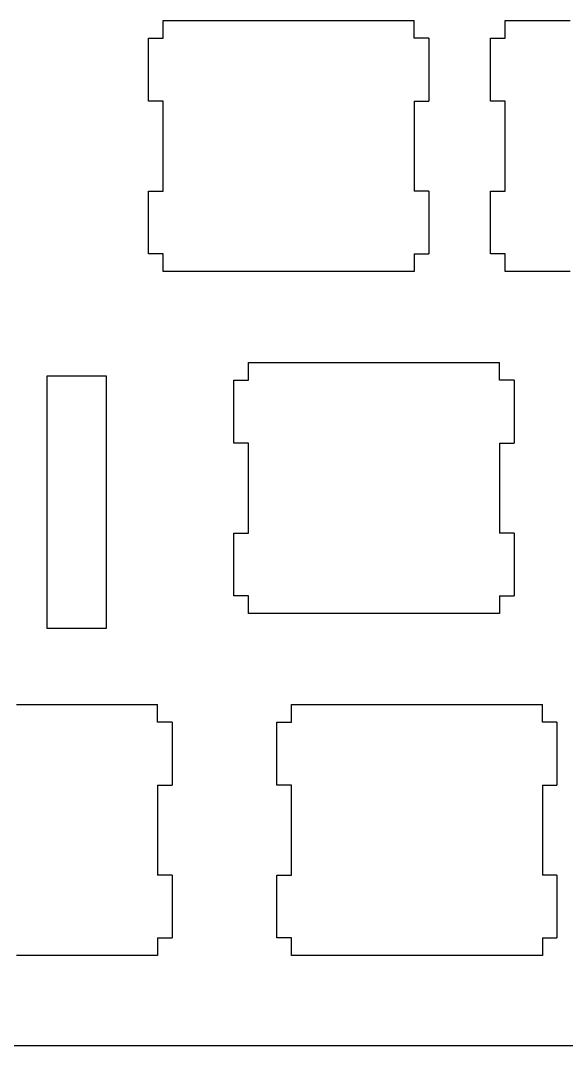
# Model space of a CAD drawing. Extents: x 16 to 306, y 20 to 120.
# Drawn here: x 46.4 to 76.7, y 19.8 to 76.7 of the extents above; entities that cross this region are included whole.
import ezdxf

# ---------------------------------------------------------------- set-up
doc = ezdxf.new("R2010")
doc.units = 0
doc.layers.add('LAYER_1', color=7, linetype='CONTINUOUS')

msp = doc.modelspace()

# ---------------------------------------------------------------- linework, layer by layer
at = {"layer": 'LAYER_1', "linetype": 'BYBLOCK'}
msp.add_line((20.023, 19.775), (280.468, 19.775), dxfattribs=at)
msp.add_lwpolyline([(47.823, 56.968), (47.823, 42.968), (51.123, 42.968), (51.123, 56.968)], close=True, dxfattribs=at)
for points in [[(54.273, 76.718, 0), (54.344, 76.718, 0), (54.547, 76.718, 0), (54.872, 76.718, 0), (55.306, 76.718, 0), (55.837, 76.718, 0), (56.452, 76.718, 0), (57.14, 76.718, 0), (57.888, 76.718, 0), (58.685, 76.718, 0), (59.519, 76.718, 0), (60.376, 76.718, 0), (61.246, 76.718, 0), (62.115, 76.718, 0), (62.973, 76.718, 0), (63.806, 76.718, 0), (64.603, 76.718, 0), (65.351, 76.718, 0), (66.039, 76.718, 0), (66.655, 76.718, 0), (67.185, 76.718, 0), (67.619, 76.718, 0), (67.944, 76.718, 0), (68.148, 76.718, 0), (68.218, 76.718, 0)], [(54.273, 75.739, 0), (54.273, 75.744, 0), (54.273, 75.759, 0), (54.273, 75.781, 0), (54.273, 75.812, 0), (54.273, 75.849, 0), (54.273, 75.892, 0), (54.273, 75.94, 0), (54.273, 75.993, 0), (54.273, 76.049, 0), (54.273, 76.107, 0), (54.273, 76.168, 0), (54.273, 76.229, 0), (54.273, 76.29, 0), (54.273, 76.35, 0), (54.273, 76.408, 0), (54.273, 76.464, 0), (54.273, 76.517, 0), (54.273, 76.565, 0), (54.273, 76.608, 0), (54.273, 76.645, 0), (54.273, 76.676, 0), (54.273, 76.699, 0), (54.273, 76.713, 0), (54.273, 76.718, 0)], [(68.218, 75.739, 0), (68.218, 75.744, 0), (68.218, 75.759, 0), (68.218, 75.781, 0), (68.218, 75.812, 0), (68.218, 75.849, 0), (68.218, 75.892, 0), (68.218, 75.94, 0), (68.218, 75.993, 0), (68.218, 76.049, 0), (68.218, 76.107, 0), (68.218, 76.168, 0), (68.218, 76.229, 0), (68.218, 76.29, 0), (68.218, 76.35, 0), (68.218, 76.408, 0), (68.218, 76.464, 0), (68.218, 76.517, 0), (68.218, 76.565, 0), (68.218, 76.608, 0), (68.218, 76.645, 0), (68.218, 76.676, 0), (68.218, 76.699, 0), (68.218, 76.713, 0), (68.218, 76.718, 0)], [(73.273, 76.718, 0), (73.344, 76.718, 0), (73.547, 76.718, 0), (73.872, 76.718, 0), (74.306, 76.718, 0), (74.837, 76.718, 0), (75.452, 76.718, 0), (76.14, 76.718, 0), (76.888, 76.718, 0)], [(73.273, 75.739, 0), (73.273, 75.744, 0), (73.273, 75.759, 0), (73.273, 75.781, 0), (73.273, 75.812, 0), (73.273, 75.849, 0), (73.273, 75.892, 0), (73.273, 75.94, 0), (73.273, 75.993, 0), (73.273, 76.049, 0), (73.273, 76.107, 0), (73.273, 76.168, 0), (73.273, 76.229, 0), (73.273, 76.29, 0), (73.273, 76.35, 0), (73.273, 76.408, 0), (73.273, 76.464, 0), (73.273, 76.517, 0), (73.273, 76.565, 0), (73.273, 76.608, 0), (73.273, 76.645, 0), (73.273, 76.676, 0), (73.273, 76.699, 0), (73.273, 76.713, 0), (73.273, 76.718, 0)], [(53.462, 72.245, 0), (53.462, 72.263, 0), (53.462, 72.314, 0), (53.462, 72.396, 0), (53.462, 72.504, 0), (53.462, 72.637, 0), (53.462, 72.791, 0), (53.462, 72.964, 0), (53.462, 73.151, 0), (53.462, 73.351, 0), (53.462, 73.56, 0), (53.462, 73.774, 0), (53.462, 73.992, 0), (53.462, 74.21, 0), (53.462, 74.425, 0), (53.462, 74.634, 0), (53.462, 74.833, 0), (53.462, 75.021, 0), (53.462, 75.193, 0), (53.462, 75.348, 0), (53.462, 75.48, 0), (53.462, 75.589, 0), (53.462, 75.671, 0), (53.462, 75.722, 0), (53.462, 75.739, 0)], [(53.462, 75.739, 0), (53.466, 75.739, 0), (53.478, 75.739, 0), (53.497, 75.739, 0), (53.522, 75.739, 0), (53.553, 75.739, 0), (53.588, 75.739, 0), (53.628, 75.739, 0), (53.672, 75.739, 0), (53.718, 75.739, 0), (53.767, 75.739, 0), (53.817, 75.739, 0), (53.867, 75.739, 0), (53.918, 75.739, 0), (53.968, 75.739, 0), (54.016, 75.739, 0), (54.063, 75.739, 0), (54.106, 75.739, 0), (54.146, 75.739, 0), (54.182, 75.739, 0), (54.213, 75.739, 0), (54.238, 75.739, 0), (54.257, 75.739, 0), (54.269, 75.739, 0), (54.273, 75.739, 0)], [(69.03, 75.739, 0), (69.025, 75.739, 0), (69.014, 75.739, 0), (68.995, 75.739, 0), (68.969, 75.739, 0), (68.939, 75.739, 0), (68.903, 75.739, 0), (68.863, 75.739, 0), (68.819, 75.739, 0), (68.773, 75.739, 0), (68.724, 75.739, 0), (68.674, 75.739, 0), (68.624, 75.739, 0), (68.573, 75.739, 0), (68.523, 75.739, 0), (68.475, 75.739, 0), (68.429, 75.739, 0), (68.385, 75.739, 0), (68.345, 75.739, 0), (68.309, 75.739, 0), (68.278, 75.739, 0), (68.253, 75.739, 0), (68.234, 75.739, 0), (68.222, 75.739, 0), (68.218, 75.739, 0)], [(69.03, 75.739, 0), (69.03, 75.722, 0), (69.03, 75.671, 0), (69.03, 75.589, 0), (69.03, 75.48, 0), (69.03, 75.348, 0), (69.03, 75.193, 0), (69.03, 75.021, 0), (69.03, 74.833, 0), (69.03, 74.634, 0), (69.03, 74.425, 0), (69.03, 74.21, 0), (69.03, 73.992, 0), (69.03, 73.774, 0), (69.03, 73.56, 0), (69.03, 73.351, 0), (69.03, 73.151, 0), (69.03, 72.964, 0), (69.03, 72.791, 0), (69.03, 72.637, 0), (69.03, 72.504, 0), (69.03, 72.396, 0), (69.03, 72.314, 0), (69.03, 72.263, 0), (69.03, 72.245, 0)], [(72.462, 72.245, 0), (72.462, 72.263, 0), (72.462, 72.314, 0), (72.462, 72.396, 0), (72.462, 72.504, 0), (72.462, 72.637, 0), (72.462, 72.791, 0), (72.462, 72.964, 0), (72.462, 73.151, 0), (72.462, 73.351, 0), (72.462, 73.56, 0), (72.462, 73.774, 0), (72.462, 73.992, 0), (72.462, 74.21, 0), (72.462, 74.425, 0), (72.462, 74.634, 0), (72.462, 74.833, 0), (72.462, 75.021, 0), (72.462, 75.193, 0), (72.462, 75.348, 0), (72.462, 75.48, 0), (72.462, 75.589, 0), (72.462, 75.671, 0), (72.462, 75.722, 0), (72.462, 75.739, 0)], [(72.462, 75.739, 0), (72.466, 75.739, 0), (72.478, 75.739, 0), (72.497, 75.739, 0), (72.522, 75.739, 0), (72.553, 75.739, 0), (72.588, 75.739, 0), (72.628, 75.739, 0), (72.672, 75.739, 0), (72.718, 75.739, 0), (72.767, 75.739, 0), (72.817, 75.739, 0), (72.867, 75.739, 0), (72.918, 75.739, 0), (72.968, 75.739, 0), (73.016, 75.739, 0), (73.063, 75.739, 0), (73.106, 75.739, 0), (73.146, 75.739, 0), (73.182, 75.739, 0), (73.213, 75.739, 0), (73.238, 75.739, 0), (73.257, 75.739, 0), (73.269, 75.739, 0), (73.273, 75.739, 0)], [(54.273, 72.245, 0), (54.269, 72.245, 0), (54.257, 72.245, 0), (54.238, 72.245, 0), (54.213, 72.245, 0), (54.182, 72.245, 0), (54.146, 72.245, 0), (54.106, 72.245, 0), (54.063, 72.245, 0), (54.016, 72.245, 0), (53.968, 72.245, 0), (53.918, 72.245, 0), (53.867, 72.245, 0), (53.817, 72.245, 0), (53.767, 72.245, 0), (53.718, 72.245, 0), (53.672, 72.245, 0), (53.628, 72.245, 0), (53.588, 72.245, 0), (53.553, 72.245, 0), (53.522, 72.245, 0), (53.497, 72.245, 0), (53.478, 72.245, 0), (53.466, 72.245, 0), (53.462, 72.245, 0)], [(54.273, 67.245, 0), (54.273, 67.271, 0), (54.273, 67.344, 0), (54.273, 67.46, 0), (54.273, 67.616, 0), (54.273, 67.806, 0), (54.273, 68.027, 0), (54.273, 68.273, 0), (54.273, 68.542, 0), (54.273, 68.827, 0), (54.273, 69.126, 0), (54.273, 69.434, 0), (54.273, 69.745, 0), (54.273, 70.057, 0), (54.273, 70.365, 0), (54.273, 70.663, 0), (54.273, 70.949, 0), (54.273, 71.217, 0), (54.273, 71.464, 0), (54.273, 71.685, 0), (54.273, 71.875, 0), (54.273, 72.031, 0), (54.273, 72.147, 0), (54.273, 72.22, 0), (54.273, 72.245, 0)], [(68.218, 72.245, 0), (68.218, 72.22, 0), (68.218, 72.147, 0), (68.218, 72.031, 0), (68.218, 71.875, 0), (68.218, 71.685, 0), (68.218, 71.464, 0), (68.218, 71.217, 0), (68.218, 70.949, 0), (68.218, 70.663, 0), (68.218, 70.365, 0), (68.218, 70.057, 0), (68.218, 69.745, 0), (68.218, 69.434, 0), (68.218, 69.126, 0), (68.218, 68.827, 0), (68.218, 68.542, 0), (68.218, 68.273, 0), (68.218, 68.027, 0), (68.218, 67.806, 0), (68.218, 67.616, 0), (68.218, 67.46, 0), (68.218, 67.344, 0), (68.218, 67.271, 0), (68.218, 67.245, 0)], [(68.218, 72.245, 0), (68.222, 72.245, 0), (68.234, 72.245, 0), (68.253, 72.245, 0), (68.278, 72.245, 0), (68.309, 72.245, 0), (68.345, 72.245, 0), (68.385, 72.245, 0), (68.429, 72.245, 0), (68.475, 72.245, 0), (68.523, 72.245, 0), (68.573, 72.245, 0), (68.624, 72.245, 0), (68.674, 72.245, 0), (68.724, 72.245, 0), (68.773, 72.245, 0), (68.819, 72.245, 0), (68.863, 72.245, 0), (68.903, 72.245, 0), (68.939, 72.245, 0), (68.969, 72.245, 0), (68.995, 72.245, 0), (69.014, 72.245, 0), (69.025, 72.245, 0), (69.03, 72.245, 0)], [(73.273, 72.245, 0), (73.269, 72.245, 0), (73.257, 72.245, 0), (73.238, 72.245, 0), (73.213, 72.245, 0), (73.182, 72.245, 0), (73.146, 72.245, 0), (73.106, 72.245, 0), (73.063, 72.245, 0), (73.016, 72.245, 0), (72.968, 72.245, 0), (72.918, 72.245, 0), (72.867, 72.245, 0), (72.817, 72.245, 0), (72.767, 72.245, 0), (72.718, 72.245, 0), (72.672, 72.245, 0), (72.628, 72.245, 0), (72.588, 72.245, 0), (72.553, 72.245, 0), (72.522, 72.245, 0), (72.497, 72.245, 0), (72.478, 72.245, 0), (72.466, 72.245, 0), (72.462, 72.245, 0)], [(73.273, 67.245, 0), (73.273, 67.271, 0), (73.273, 67.344, 0), (73.273, 67.46, 0), (73.273, 67.616, 0), (73.273, 67.806, 0), (73.273, 68.027, 0), (73.273, 68.273, 0), (73.273, 68.542, 0), (73.273, 68.827, 0), (73.273, 69.126, 0), (73.273, 69.434, 0), (73.273, 69.745, 0), (73.273, 70.057, 0), (73.273, 70.365, 0), (73.273, 70.663, 0), (73.273, 70.949, 0), (73.273, 71.217, 0), (73.273, 71.464, 0), (73.273, 71.685, 0), (73.273, 71.875, 0), (73.273, 72.031, 0), (73.273, 72.147, 0), (73.273, 72.22, 0), (73.273, 72.245, 0)], [(53.462, 63.751, 0), (53.462, 63.769, 0), (53.462, 63.82, 0), (53.462, 63.902, 0), (53.462, 64.01, 0), (53.462, 64.143, 0), (53.462, 64.297, 0), (53.462, 64.47, 0), (53.462, 64.657, 0), (53.462, 64.857, 0), (53.462, 65.066, 0), (53.462, 65.281, 0), (53.462, 65.498, 0), (53.462, 65.716, 0), (53.462, 65.931, 0), (53.462, 66.14, 0), (53.462, 66.34, 0), (53.462, 66.527, 0), (53.462, 66.699, 0), (53.462, 66.854, 0), (53.462, 66.987, 0), (53.462, 67.095, 0), (53.462, 67.177, 0), (53.462, 67.228, 0), (53.462, 67.245, 0)], [(53.462, 67.245, 0), (53.466, 67.245, 0), (53.478, 67.245, 0), (53.497, 67.245, 0), (53.522, 67.245, 0), (53.553, 67.245, 0), (53.588, 67.245, 0), (53.628, 67.245, 0), (53.672, 67.245, 0), (53.718, 67.245, 0), (53.767, 67.245, 0), (53.817, 67.245, 0), (53.867, 67.245, 0), (53.918, 67.245, 0), (53.968, 67.245, 0), (54.016, 67.245, 0), (54.063, 67.245, 0), (54.106, 67.245, 0), (54.146, 67.245, 0), (54.182, 67.245, 0), (54.213, 67.245, 0), (54.238, 67.245, 0), (54.257, 67.245, 0), (54.269, 67.245, 0), (54.273, 67.245, 0)], [(69.03, 67.245, 0), (69.025, 67.245, 0), (69.014, 67.245, 0), (68.995, 67.245, 0), (68.969, 67.245, 0), (68.939, 67.245, 0), (68.903, 67.245, 0), (68.863, 67.245, 0), (68.819, 67.245, 0), (68.773, 67.245, 0), (68.724, 67.245, 0), (68.674, 67.245, 0), (68.624, 67.245, 0), (68.573, 67.245, 0), (68.523, 67.245, 0), (68.475, 67.245, 0), (68.429, 67.245, 0), (68.385, 67.245, 0), (68.345, 67.245, 0), (68.309, 67.245, 0), (68.278, 67.245, 0), (68.253, 67.245, 0), (68.234, 67.245, 0), (68.222, 67.245, 0), (68.218, 67.245, 0)], [(69.03, 67.245, 0), (69.03, 67.228, 0), (69.03, 67.177, 0), (69.03, 67.095, 0), (69.03, 66.987, 0), (69.03, 66.854, 0), (69.03, 66.699, 0), (69.03, 66.527, 0), (69.03, 66.34, 0), (69.03, 66.14, 0), (69.03, 65.931, 0), (69.03, 65.716, 0), (69.03, 65.498, 0), (69.03, 65.281, 0), (69.03, 65.066, 0), (69.03, 64.857, 0), (69.03, 64.657, 0), (69.03, 64.47, 0), (69.03, 64.297, 0), (69.03, 64.143, 0), (69.03, 64.01, 0), (69.03, 63.902, 0), (69.03, 63.82, 0), (69.03, 63.769, 0), (69.03, 63.751, 0)], [(72.462, 63.751, 0), (72.462, 63.769, 0), (72.462, 63.82, 0), (72.462, 63.902, 0), (72.462, 64.01, 0), (72.462, 64.143, 0), (72.462, 64.297, 0), (72.462, 64.47, 0), (72.462, 64.657, 0), (72.462, 64.857, 0), (72.462, 65.066, 0), (72.462, 65.281, 0), (72.462, 65.498, 0), (72.462, 65.716, 0), (72.462, 65.931, 0), (72.462, 66.14, 0), (72.462, 66.34, 0), (72.462, 66.527, 0), (72.462, 66.699, 0), (72.462, 66.854, 0), (72.462, 66.987, 0), (72.462, 67.095, 0), (72.462, 67.177, 0), (72.462, 67.228, 0), (72.462, 67.245, 0)], [(72.462, 67.245, 0), (72.466, 67.245, 0), (72.478, 67.245, 0), (72.497, 67.245, 0), (72.522, 67.245, 0), (72.553, 67.245, 0), (72.588, 67.245, 0), (72.628, 67.245, 0), (72.672, 67.245, 0), (72.718, 67.245, 0), (72.767, 67.245, 0), (72.817, 67.245, 0), (72.867, 67.245, 0), (72.918, 67.245, 0), (72.968, 67.245, 0), (73.016, 67.245, 0), (73.063, 67.245, 0), (73.106, 67.245, 0), (73.146, 67.245, 0), (73.182, 67.245, 0), (73.213, 67.245, 0), (73.238, 67.245, 0), (73.257, 67.245, 0), (73.269, 67.245, 0), (73.273, 67.245, 0)], [(54.273, 63.751, 0), (54.269, 63.751, 0), (54.257, 63.751, 0), (54.238, 63.751, 0), (54.213, 63.751, 0), (54.182, 63.751, 0), (54.146, 63.751, 0), (54.106, 63.751, 0), (54.063, 63.751, 0), (54.016, 63.751, 0), (53.968, 63.751, 0), (53.918, 63.751, 0), (53.867, 63.751, 0), (53.817, 63.751, 0), (53.767, 63.751, 0), (53.718, 63.751, 0), (53.672, 63.751, 0), (53.628, 63.751, 0), (53.588, 63.751, 0), (53.553, 63.751, 0), (53.522, 63.751, 0), (53.497, 63.751, 0), (53.478, 63.751, 0), (53.466, 63.751, 0), (53.462, 63.751, 0)], [(54.273, 62.773, 0), (54.273, 62.778, 0), (54.273, 62.792, 0), (54.273, 62.815, 0), (54.273, 62.845, 0), (54.273, 62.883, 0), (54.273, 62.926, 0), (54.273, 62.974, 0), (54.273, 63.027, 0), (54.273, 63.082, 0), (54.273, 63.141, 0), (54.273, 63.201, 0), (54.273, 63.262, 0), (54.273, 63.323, 0), (54.273, 63.383, 0), (54.273, 63.442, 0), (54.273, 63.498, 0), (54.273, 63.55, 0), (54.273, 63.599, 0), (54.273, 63.642, 0), (54.273, 63.679, 0), (54.273, 63.709, 0), (54.273, 63.732, 0), (54.273, 63.747, 0), (54.273, 63.751, 0)], [(68.218, 63.751, 0), (68.222, 63.751, 0), (68.234, 63.751, 0), (68.253, 63.751, 0), (68.278, 63.751, 0), (68.309, 63.751, 0), (68.345, 63.751, 0), (68.385, 63.751, 0), (68.429, 63.751, 0), (68.475, 63.751, 0), (68.523, 63.751, 0), (68.573, 63.751, 0), (68.624, 63.751, 0), (68.674, 63.751, 0), (68.724, 63.751, 0), (68.773, 63.751, 0), (68.819, 63.751, 0), (68.863, 63.751, 0), (68.903, 63.751, 0), (68.939, 63.751, 0), (68.969, 63.751, 0), (68.995, 63.751, 0), (69.014, 63.751, 0), (69.025, 63.751, 0), (69.03, 63.751, 0)], [(68.218, 63.751, 0), (68.218, 63.747, 0), (68.218, 63.732, 0), (68.218, 63.709, 0), (68.218, 63.679, 0), (68.218, 63.642, 0), (68.218, 63.599, 0), (68.218, 63.55, 0), (68.218, 63.498, 0), (68.218, 63.442, 0), (68.218, 63.383, 0), (68.218, 63.323, 0), (68.218, 63.262, 0), (68.218, 63.201, 0), (68.218, 63.141, 0), (68.218, 63.082, 0), (68.218, 63.027, 0), (68.218, 62.974, 0), (68.218, 62.926, 0), (68.218, 62.883, 0), (68.218, 62.845, 0), (68.218, 62.815, 0), (68.218, 62.792, 0), (68.218, 62.778, 0), (68.218, 62.773, 0)], [(73.273, 63.751, 0), (73.269, 63.751, 0), (73.257, 63.751, 0), (73.238, 63.751, 0), (73.213, 63.751, 0), (73.182, 63.751, 0), (73.146, 63.751, 0), (73.106, 63.751, 0), (73.063, 63.751, 0), (73.016, 63.751, 0), (72.968, 63.751, 0), (72.918, 63.751, 0), (72.867, 63.751, 0), (72.817, 63.751, 0), (72.767, 63.751, 0), (72.718, 63.751, 0), (72.672, 63.751, 0), (72.628, 63.751, 0), (72.588, 63.751, 0), (72.553, 63.751, 0), (72.522, 63.751, 0), (72.497, 63.751, 0), (72.478, 63.751, 0), (72.466, 63.751, 0), (72.462, 63.751, 0)], [(73.273, 62.773, 0), (73.273, 62.778, 0), (73.273, 62.792, 0), (73.273, 62.815, 0), (73.273, 62.845, 0), (73.273, 62.883, 0), (73.273, 62.926, 0), (73.273, 62.974, 0), (73.273, 63.027, 0), (73.273, 63.082, 0), (73.273, 63.141, 0), (73.273, 63.201, 0), (73.273, 63.262, 0), (73.273, 63.323, 0), (73.273, 63.383, 0), (73.273, 63.442, 0), (73.273, 63.498, 0), (73.273, 63.55, 0), (73.273, 63.599, 0), (73.273, 63.642, 0), (73.273, 63.679, 0), (73.273, 63.709, 0), (73.273, 63.732, 0), (73.273, 63.747, 0), (73.273, 63.751, 0)], [(68.218, 62.773, 0), (68.148, 62.773, 0), (67.944, 62.773, 0), (67.619, 62.773, 0), (67.185, 62.773, 0), (66.655, 62.773, 0), (66.039, 62.773, 0), (65.351, 62.773, 0), (64.603, 62.773, 0), (63.806, 62.773, 0), (62.973, 62.773, 0), (62.115, 62.773, 0), (61.246, 62.773, 0), (60.376, 62.773, 0), (59.519, 62.773, 0), (58.685, 62.773, 0), (57.888, 62.773, 0), (57.14, 62.773, 0), (56.452, 62.773, 0), (55.837, 62.773, 0), (55.306, 62.773, 0), (54.872, 62.773, 0), (54.547, 62.773, 0), (54.344, 62.773, 0), (54.273, 62.773, 0)], [(76.888, 62.773, 0), (76.14, 62.773, 0), (75.452, 62.773, 0), (74.837, 62.773, 0), (74.306, 62.773, 0), (73.872, 62.773, 0), (73.547, 62.773, 0), (73.344, 62.773, 0), (73.273, 62.773, 0)], [(59.023, 57.718, 0), (59.094, 57.718, 0), (59.297, 57.718, 0), (59.622, 57.718, 0), (60.056, 57.718, 0), (60.587, 57.718, 0), (61.202, 57.718, 0), (61.89, 57.718, 0), (62.638, 57.718, 0), (63.435, 57.718, 0), (64.269, 57.718, 0), (65.126, 57.718, 0), (65.996, 57.718, 0), (66.865, 57.718, 0), (67.723, 57.718, 0), (68.556, 57.718, 0), (69.353, 57.718, 0), (70.101, 57.718, 0), (70.789, 57.718, 0), (71.405, 57.718, 0), (71.935, 57.718, 0), (72.369, 57.718, 0), (72.694, 57.718, 0), (72.898, 57.718, 0), (72.968, 57.718, 0)], [(59.023, 56.739, 0), (59.023, 56.744, 0), (59.023, 56.759, 0), (59.023, 56.781, 0), (59.023, 56.812, 0), (59.023, 56.849, 0), (59.023, 56.892, 0), (59.023, 56.94, 0), (59.023, 56.993, 0), (59.023, 57.049, 0), (59.023, 57.107, 0), (59.023, 57.168, 0), (59.023, 57.229, 0), (59.023, 57.29, 0), (59.023, 57.35, 0), (59.023, 57.408, 0), (59.023, 57.464, 0), (59.023, 57.517, 0), (59.023, 57.565, 0), (59.023, 57.608, 0), (59.023, 57.645, 0), (59.023, 57.676, 0), (59.023, 57.699, 0), (59.023, 57.713, 0), (59.023, 57.718, 0)], [(72.968, 56.739, 0), (72.968, 56.744, 0), (72.968, 56.759, 0), (72.968, 56.781, 0), (72.968, 56.812, 0), (72.968, 56.849, 0), (72.968, 56.892, 0), (72.968, 56.94, 0), (72.968, 56.993, 0), (72.968, 57.049, 0), (72.968, 57.107, 0), (72.968, 57.168, 0), (72.968, 57.229, 0), (72.968, 57.29, 0), (72.968, 57.35, 0), (72.968, 57.408, 0), (72.968, 57.464, 0), (72.968, 57.517, 0), (72.968, 57.565, 0), (72.968, 57.608, 0), (72.968, 57.645, 0), (72.968, 57.676, 0), (72.968, 57.699, 0), (72.968, 57.713, 0), (72.968, 57.718, 0)], [(58.212, 53.245, 0), (58.212, 53.263, 0), (58.212, 53.314, 0), (58.212, 53.396, 0), (58.212, 53.504, 0), (58.212, 53.637, 0), (58.212, 53.791, 0), (58.212, 53.964, 0), (58.212, 54.151, 0), (58.212, 54.351, 0), (58.212, 54.56, 0), (58.212, 54.774, 0), (58.212, 54.992, 0), (58.212, 55.21, 0), (58.212, 55.425, 0), (58.212, 55.634, 0), (58.212, 55.833, 0), (58.212, 56.021, 0), (58.212, 56.193, 0), (58.212, 56.348, 0), (58.212, 56.48, 0), (58.212, 56.589, 0), (58.212, 56.671, 0), (58.212, 56.722, 0), (58.212, 56.739, 0)], [(58.212, 56.739, 0), (58.216, 56.739, 0), (58.228, 56.739, 0), (58.247, 56.739, 0), (58.272, 56.739, 0), (58.303, 56.739, 0), (58.338, 56.739, 0), (58.378, 56.739, 0), (58.422, 56.739, 0), (58.468, 56.739, 0), (58.517, 56.739, 0), (58.567, 56.739, 0), (58.617, 56.739, 0), (58.668, 56.739, 0), (58.718, 56.739, 0), (58.766, 56.739, 0), (58.813, 56.739, 0), (58.856, 56.739, 0), (58.896, 56.739, 0), (58.932, 56.739, 0), (58.963, 56.739, 0), (58.988, 56.739, 0), (59.007, 56.739, 0), (59.019, 56.739, 0), (59.023, 56.739, 0)], [(73.78, 56.739, 0), (73.775, 56.739, 0), (73.764, 56.739, 0), (73.745, 56.739, 0), (73.719, 56.739, 0), (73.689, 56.739, 0), (73.653, 56.739, 0), (73.613, 56.739, 0), (73.569, 56.739, 0), (73.523, 56.739, 0), (73.474, 56.739, 0), (73.424, 56.739, 0), (73.374, 56.739, 0), (73.323, 56.739, 0), (73.273, 56.739, 0), (73.225, 56.739, 0), (73.179, 56.739, 0), (73.135, 56.739, 0), (73.095, 56.739, 0), (73.059, 56.739, 0), (73.028, 56.739, 0), (73.003, 56.739, 0), (72.984, 56.739, 0), (72.972, 56.739, 0), (72.968, 56.739, 0)], [(73.78, 56.739, 0), (73.78, 56.722, 0), (73.78, 56.671, 0), (73.78, 56.589, 0), (73.78, 56.48, 0), (73.78, 56.348, 0), (73.78, 56.193, 0), (73.78, 56.021, 0), (73.78, 55.833, 0), (73.78, 55.634, 0), (73.78, 55.425, 0), (73.78, 55.21, 0), (73.78, 54.992, 0), (73.78, 54.774, 0), (73.78, 54.56, 0), (73.78, 54.351, 0), (73.78, 54.151, 0), (73.78, 53.964, 0), (73.78, 53.791, 0), (73.78, 53.637, 0), (73.78, 53.504, 0), (73.78, 53.396, 0), (73.78, 53.314, 0), (73.78, 53.263, 0), (73.78, 53.245, 0)], [(59.023, 53.245, 0), (59.019, 53.245, 0), (59.007, 53.245, 0), (58.988, 53.245, 0), (58.963, 53.245, 0), (58.932, 53.245, 0), (58.896, 53.245, 0), (58.856, 53.245, 0), (58.813, 53.245, 0), (58.766, 53.245, 0), (58.718, 53.245, 0), (58.668, 53.245, 0), (58.617, 53.245, 0), (58.567, 53.245, 0), (58.517, 53.245, 0), (58.468, 53.245, 0), (58.422, 53.245, 0), (58.378, 53.245, 0), (58.338, 53.245, 0), (58.303, 53.245, 0), (58.272, 53.245, 0), (58.247, 53.245, 0), (58.228, 53.245, 0), (58.216, 53.245, 0), (58.212, 53.245, 0)], [(59.023, 48.245, 0), (59.023, 48.271, 0), (59.023, 48.344, 0), (59.023, 48.46, 0), (59.023, 48.616, 0), (59.023, 48.806, 0), (59.023, 49.027, 0), (59.023, 49.273, 0), (59.023, 49.542, 0), (59.023, 49.827, 0), (59.023, 50.126, 0), (59.023, 50.434, 0), (59.023, 50.745, 0), (59.023, 51.057, 0), (59.023, 51.365, 0), (59.023, 51.663, 0), (59.023, 51.949, 0), (59.023, 52.217, 0), (59.023, 52.464, 0), (59.023, 52.685, 0), (59.023, 52.875, 0), (59.023, 53.031, 0), (59.023, 53.147, 0), (59.023, 53.22, 0), (59.023, 53.245, 0)], [(72.968, 53.245, 0), (72.968, 53.22, 0), (72.968, 53.147, 0), (72.968, 53.031, 0), (72.968, 52.875, 0), (72.968, 52.685, 0), (72.968, 52.464, 0), (72.968, 52.217, 0), (72.968, 51.949, 0), (72.968, 51.663, 0), (72.968, 51.365, 0), (72.968, 51.057, 0), (72.968, 50.745, 0), (72.968, 50.434, 0), (72.968, 50.126, 0), (72.968, 49.827, 0), (72.968, 49.542, 0), (72.968, 49.273, 0), (72.968, 49.027, 0), (72.968, 48.806, 0), (72.968, 48.616, 0), (72.968, 48.46, 0), (72.968, 48.344, 0), (72.968, 48.271, 0), (72.968, 48.245, 0)], [(72.968, 53.245, 0), (72.972, 53.245, 0), (72.984, 53.245, 0), (73.003, 53.245, 0), (73.028, 53.245, 0), (73.059, 53.245, 0), (73.095, 53.245, 0), (73.135, 53.245, 0), (73.179, 53.245, 0), (73.225, 53.245, 0), (73.273, 53.245, 0), (73.323, 53.245, 0), (73.374, 53.245, 0), (73.424, 53.245, 0), (73.474, 53.245, 0), (73.523, 53.245, 0), (73.569, 53.245, 0), (73.613, 53.245, 0), (73.653, 53.245, 0), (73.689, 53.245, 0), (73.719, 53.245, 0), (73.745, 53.245, 0), (73.764, 53.245, 0), (73.775, 53.245, 0), (73.78, 53.245, 0)], [(58.212, 44.751, 0), (58.212, 44.769, 0), (58.212, 44.82, 0), (58.212, 44.902, 0), (58.212, 45.01, 0), (58.212, 45.143, 0), (58.212, 45.297, 0), (58.212, 45.47, 0), (58.212, 45.657, 0), (58.212, 45.857, 0), (58.212, 46.066, 0), (58.212, 46.281, 0), (58.212, 46.498, 0), (58.212, 46.716, 0), (58.212, 46.931, 0), (58.212, 47.14, 0), (58.212, 47.34, 0), (58.212, 47.527, 0), (58.212, 47.699, 0), (58.212, 47.854, 0), (58.212, 47.987, 0), (58.212, 48.095, 0), (58.212, 48.177, 0), (58.212, 48.228, 0), (58.212, 48.245, 0)], [(58.212, 48.245, 0), (58.216, 48.245, 0), (58.228, 48.245, 0), (58.247, 48.245, 0), (58.272, 48.245, 0), (58.303, 48.245, 0), (58.338, 48.245, 0), (58.378, 48.245, 0), (58.422, 48.245, 0), (58.468, 48.245, 0), (58.517, 48.245, 0), (58.567, 48.245, 0), (58.617, 48.245, 0), (58.668, 48.245, 0), (58.718, 48.245, 0), (58.766, 48.245, 0), (58.813, 48.245, 0), (58.856, 48.245, 0), (58.896, 48.245, 0), (58.932, 48.245, 0), (58.963, 48.245, 0), (58.988, 48.245, 0), (59.007, 48.245, 0), (59.019, 48.245, 0), (59.023, 48.245, 0)], [(73.78, 48.245, 0), (73.775, 48.245, 0), (73.764, 48.245, 0), (73.745, 48.245, 0), (73.719, 48.245, 0), (73.689, 48.245, 0), (73.653, 48.245, 0), (73.613, 48.245, 0), (73.569, 48.245, 0), (73.523, 48.245, 0), (73.474, 48.245, 0), (73.424, 48.245, 0), (73.374, 48.245, 0), (73.323, 48.245, 0), (73.273, 48.245, 0), (73.225, 48.245, 0), (73.179, 48.245, 0), (73.135, 48.245, 0), (73.095, 48.245, 0), (73.059, 48.245, 0), (73.028, 48.245, 0), (73.003, 48.245, 0), (72.984, 48.245, 0), (72.972, 48.245, 0), (72.968, 48.245, 0)], [(73.78, 48.245, 0), (73.78, 48.228, 0), (73.78, 48.177, 0), (73.78, 48.095, 0), (73.78, 47.987, 0), (73.78, 47.854, 0), (73.78, 47.699, 0), (73.78, 47.527, 0), (73.78, 47.34, 0), (73.78, 47.14, 0), (73.78, 46.931, 0), (73.78, 46.716, 0), (73.78, 46.498, 0), (73.78, 46.281, 0), (73.78, 46.066, 0), (73.78, 45.857, 0), (73.78, 45.657, 0), (73.78, 45.47, 0), (73.78, 45.297, 0), (73.78, 45.143, 0), (73.78, 45.01, 0), (73.78, 44.902, 0), (73.78, 44.82, 0), (73.78, 44.769, 0), (73.78, 44.751, 0)], [(59.023, 44.751, 0), (59.019, 44.751, 0), (59.007, 44.751, 0), (58.988, 44.751, 0), (58.963, 44.751, 0), (58.932, 44.751, 0), (58.896, 44.751, 0), (58.856, 44.751, 0), (58.813, 44.751, 0), (58.766, 44.751, 0), (58.718, 44.751, 0), (58.668, 44.751, 0), (58.617, 44.751, 0), (58.567, 44.751, 0), (58.517, 44.751, 0), (58.468, 44.751, 0), (58.422, 44.751, 0), (58.378, 44.751, 0), (58.338, 44.751, 0), (58.303, 44.751, 0), (58.272, 44.751, 0), (58.247, 44.751, 0), (58.228, 44.751, 0), (58.216, 44.751, 0), (58.212, 44.751, 0)], [(59.023, 43.773, 0), (59.023, 43.778, 0), (59.023, 43.792, 0), (59.023, 43.815, 0), (59.023, 43.845, 0), (59.023, 43.883, 0), (59.023, 43.926, 0), (59.023, 43.974, 0), (59.023, 44.027, 0), (59.023, 44.082, 0), (59.023, 44.141, 0), (59.023, 44.201, 0), (59.023, 44.262, 0), (59.023, 44.323, 0), (59.023, 44.383, 0), (59.023, 44.442, 0), (59.023, 44.498, 0), (59.023, 44.55, 0), (59.023, 44.599, 0), (59.023, 44.642, 0), (59.023, 44.679, 0), (59.023, 44.709, 0), (59.023, 44.732, 0), (59.023, 44.747, 0), (59.023, 44.751, 0)], [(72.968, 44.751, 0), (72.972, 44.751, 0), (72.984, 44.751, 0), (73.003, 44.751, 0), (73.028, 44.751, 0), (73.059, 44.751, 0), (73.095, 44.751, 0), (73.135, 44.751, 0), (73.179, 44.751, 0), (73.225, 44.751, 0), (73.273, 44.751, 0), (73.323, 44.751, 0), (73.374, 44.751, 0), (73.424, 44.751, 0), (73.474, 44.751, 0), (73.523, 44.751, 0), (73.569, 44.751, 0), (73.613, 44.751, 0), (73.653, 44.751, 0), (73.689, 44.751, 0), (73.719, 44.751, 0), (73.745, 44.751, 0), (73.764, 44.751, 0), (73.775, 44.751, 0), (73.78, 44.751, 0)], [(72.968, 44.751, 0), (72.968, 44.747, 0), (72.968, 44.732, 0), (72.968, 44.709, 0), (72.968, 44.679, 0), (72.968, 44.642, 0), (72.968, 44.599, 0), (72.968, 44.55, 0), (72.968, 44.498, 0), (72.968, 44.442, 0), (72.968, 44.383, 0), (72.968, 44.323, 0), (72.968, 44.262, 0), (72.968, 44.201, 0), (72.968, 44.141, 0), (72.968, 44.082, 0), (72.968, 44.027, 0), (72.968, 43.974, 0), (72.968, 43.926, 0), (72.968, 43.883, 0), (72.968, 43.845, 0), (72.968, 43.815, 0), (72.968, 43.792, 0), (72.968, 43.778, 0), (72.968, 43.773, 0)], [(72.968, 43.773, 0), (72.898, 43.773, 0), (72.694, 43.773, 0), (72.369, 43.773, 0), (71.935, 43.773, 0), (71.405, 43.773, 0), (70.789, 43.773, 0), (70.101, 43.773, 0), (69.353, 43.773, 0), (68.556, 43.773, 0), (67.723, 43.773, 0), (66.865, 43.773, 0), (65.996, 43.773, 0), (65.126, 43.773, 0), (64.269, 43.773, 0), (63.435, 43.773, 0), (62.638, 43.773, 0), (61.89, 43.773, 0), (61.202, 43.773, 0), (60.587, 43.773, 0), (60.056, 43.773, 0), (59.622, 43.773, 0), (59.297, 43.773, 0), (59.094, 43.773, 0), (59.023, 43.773, 0)], [(46.126, 38.718, 0), (46.996, 38.718, 0), (47.865, 38.718, 0), (48.723, 38.718, 0), (49.556, 38.718, 0), (50.353, 38.718, 0), (51.101, 38.718, 0), (51.789, 38.718, 0), (52.405, 38.718, 0), (52.935, 38.718, 0), (53.369, 38.718, 0), (53.694, 38.718, 0), (53.898, 38.718, 0), (53.968, 38.718, 0)], [(53.968, 37.739, 0), (53.968, 37.744, 0), (53.968, 37.759, 0), (53.968, 37.781, 0), (53.968, 37.812, 0), (53.968, 37.849, 0), (53.968, 37.892, 0), (53.968, 37.94, 0), (53.968, 37.993, 0), (53.968, 38.049, 0), (53.968, 38.107, 0), (53.968, 38.168, 0), (53.968, 38.229, 0), (53.968, 38.29, 0), (53.968, 38.35, 0), (53.968, 38.408, 0), (53.968, 38.464, 0), (53.968, 38.517, 0), (53.968, 38.565, 0), (53.968, 38.608, 0), (53.968, 38.645, 0), (53.968, 38.676, 0), (53.968, 38.699, 0), (53.968, 38.713, 0), (53.968, 38.718, 0)], [(61.398, 38.718, 0), (61.469, 38.718, 0), (61.672, 38.718, 0), (61.997, 38.718, 0), (62.431, 38.718, 0), (62.962, 38.718, 0), (63.577, 38.718, 0), (64.265, 38.718, 0), (65.013, 38.718, 0), (65.81, 38.718, 0), (66.644, 38.718, 0), (67.501, 38.718, 0), (68.371, 38.718, 0), (69.24, 38.718, 0), (70.098, 38.718, 0), (70.931, 38.718, 0), (71.728, 38.718, 0), (72.476, 38.718, 0), (73.164, 38.718, 0), (73.78, 38.718, 0), (74.31, 38.718, 0), (74.744, 38.718, 0), (75.069, 38.718, 0), (75.273, 38.718, 0), (75.343, 38.718, 0)], [(61.398, 37.739, 0), (61.398, 37.744, 0), (61.398, 37.759, 0), (61.398, 37.781, 0), (61.398, 37.812, 0), (61.398, 37.849, 0), (61.398, 37.892, 0), (61.398, 37.94, 0), (61.398, 37.993, 0), (61.398, 38.049, 0), (61.398, 38.107, 0), (61.398, 38.168, 0), (61.398, 38.229, 0), (61.398, 38.29, 0), (61.398, 38.35, 0), (61.398, 38.408, 0), (61.398, 38.464, 0), (61.398, 38.517, 0), (61.398, 38.565, 0), (61.398, 38.608, 0), (61.398, 38.645, 0), (61.398, 38.676, 0), (61.398, 38.699, 0), (61.398, 38.713, 0), (61.398, 38.718, 0)], [(75.343, 37.739, 0), (75.343, 37.744, 0), (75.343, 37.759, 0), (75.343, 37.781, 0), (75.343, 37.812, 0), (75.343, 37.849, 0), (75.343, 37.892, 0), (75.343, 37.94, 0), (75.343, 37.993, 0), (75.343, 38.049, 0), (75.343, 38.107, 0), (75.343, 38.168, 0), (75.343, 38.229, 0), (75.343, 38.29, 0), (75.343, 38.35, 0), (75.343, 38.408, 0), (75.343, 38.464, 0), (75.343, 38.517, 0), (75.343, 38.565, 0), (75.343, 38.608, 0), (75.343, 38.645, 0), (75.343, 38.676, 0), (75.343, 38.699, 0), (75.343, 38.713, 0), (75.343, 38.718, 0)], [(54.78, 37.739, 0), (54.775, 37.739, 0), (54.764, 37.739, 0), (54.745, 37.739, 0), (54.719, 37.739, 0), (54.689, 37.739, 0), (54.653, 37.739, 0), (54.613, 37.739, 0), (54.569, 37.739, 0), (54.523, 37.739, 0), (54.474, 37.739, 0), (54.424, 37.739, 0), (54.374, 37.739, 0), (54.323, 37.739, 0), (54.273, 37.739, 0), (54.225, 37.739, 0), (54.179, 37.739, 0), (54.135, 37.739, 0), (54.095, 37.739, 0), (54.059, 37.739, 0), (54.028, 37.739, 0), (54.003, 37.739, 0), (53.984, 37.739, 0), (53.972, 37.739, 0), (53.968, 37.739, 0)], [(54.78, 37.739, 0), (54.78, 37.722, 0), (54.78, 37.671, 0), (54.78, 37.589, 0), (54.78, 37.48, 0), (54.78, 37.348, 0), (54.78, 37.193, 0), (54.78, 37.021, 0), (54.78, 36.833, 0), (54.78, 36.634, 0), (54.78, 36.425, 0), (54.78, 36.21, 0), (54.78, 35.992, 0), (54.78, 35.774, 0), (54.78, 35.56, 0), (54.78, 35.351, 0), (54.78, 35.151, 0), (54.78, 34.964, 0), (54.78, 34.791, 0), (54.78, 34.637, 0), (54.78, 34.504, 0), (54.78, 34.396, 0), (54.78, 34.314, 0), (54.78, 34.263, 0), (54.78, 34.245, 0)], [(60.587, 34.245, 0), (60.587, 34.263, 0), (60.587, 34.314, 0), (60.587, 34.396, 0), (60.587, 34.504, 0), (60.587, 34.637, 0), (60.587, 34.791, 0), (60.587, 34.964, 0), (60.587, 35.151, 0), (60.587, 35.351, 0), (60.587, 35.56, 0), (60.587, 35.774, 0), (60.587, 35.992, 0), (60.587, 36.21, 0), (60.587, 36.425, 0), (60.587, 36.634, 0), (60.587, 36.833, 0), (60.587, 37.021, 0), (60.587, 37.193, 0), (60.587, 37.348, 0), (60.587, 37.48, 0), (60.587, 37.589, 0), (60.587, 37.671, 0), (60.587, 37.722, 0), (60.587, 37.739, 0)], [(60.587, 37.739, 0), (60.591, 37.739, 0), (60.603, 37.739, 0), (60.622, 37.739, 0), (60.647, 37.739, 0), (60.678, 37.739, 0), (60.713, 37.739, 0), (60.753, 37.739, 0), (60.797, 37.739, 0), (60.843, 37.739, 0), (60.892, 37.739, 0), (60.942, 37.739, 0), (60.992, 37.739, 0), (61.043, 37.739, 0), (61.093, 37.739, 0), (61.141, 37.739, 0), (61.188, 37.739, 0), (61.231, 37.739, 0), (61.271, 37.739, 0), (61.307, 37.739, 0), (61.338, 37.739, 0), (61.363, 37.739, 0), (61.382, 37.739, 0), (61.394, 37.739, 0), (61.398, 37.739, 0)], [(76.155, 37.739, 0), (76.15, 37.739, 0), (76.139, 37.739, 0), (76.12, 37.739, 0), (76.094, 37.739, 0), (76.064, 37.739, 0), (76.028, 37.739, 0), (75.988, 37.739, 0), (75.944, 37.739, 0), (75.898, 37.739, 0), (75.849, 37.739, 0), (75.799, 37.739, 0), (75.749, 37.739, 0), (75.698, 37.739, 0), (75.648, 37.739, 0), (75.6, 37.739, 0), (75.554, 37.739, 0), (75.51, 37.739, 0), (75.47, 37.739, 0), (75.434, 37.739, 0), (75.403, 37.739, 0), (75.378, 37.739, 0), (75.359, 37.739, 0), (75.347, 37.739, 0), (75.343, 37.739, 0)], [(76.155, 37.739, 0), (76.155, 37.722, 0), (76.155, 37.671, 0), (76.155, 37.589, 0), (76.155, 37.48, 0), (76.155, 37.348, 0), (76.155, 37.193, 0), (76.155, 37.021, 0), (76.155, 36.833, 0), (76.155, 36.634, 0), (76.155, 36.425, 0), (76.155, 36.21, 0), (76.155, 35.992, 0), (76.155, 35.774, 0), (76.155, 35.56, 0), (76.155, 35.351, 0), (76.155, 35.151, 0), (76.155, 34.964, 0), (76.155, 34.791, 0), (76.155, 34.637, 0), (76.155, 34.504, 0), (76.155, 34.396, 0), (76.155, 34.314, 0), (76.155, 34.263, 0), (76.155, 34.245, 0)], [(53.968, 34.245, 0), (53.968, 34.22, 0), (53.968, 34.147, 0), (53.968, 34.031, 0), (53.968, 33.875, 0), (53.968, 33.685, 0), (53.968, 33.464, 0), (53.968, 33.217, 0), (53.968, 32.949, 0), (53.968, 32.663, 0), (53.968, 32.365, 0), (53.968, 32.057, 0), (53.968, 31.745, 0), (53.968, 31.434, 0), (53.968, 31.126, 0), (53.968, 30.827, 0), (53.968, 30.542, 0), (53.968, 30.273, 0), (53.968, 30.027, 0), (53.968, 29.806, 0), (53.968, 29.616, 0), (53.968, 29.46, 0), (53.968, 29.344, 0), (53.968, 29.271, 0), (53.968, 29.245, 0)], [(53.968, 34.245, 0), (53.972, 34.245, 0), (53.984, 34.245, 0), (54.003, 34.245, 0), (54.028, 34.245, 0), (54.059, 34.245, 0), (54.095, 34.245, 0), (54.135, 34.245, 0), (54.179, 34.245, 0), (54.225, 34.245, 0), (54.273, 34.245, 0), (54.323, 34.245, 0), (54.374, 34.245, 0), (54.424, 34.245, 0), (54.474, 34.245, 0), (54.523, 34.245, 0), (54.569, 34.245, 0), (54.613, 34.245, 0), (54.653, 34.245, 0), (54.689, 34.245, 0), (54.719, 34.245, 0), (54.745, 34.245, 0), (54.764, 34.245, 0), (54.775, 34.245, 0), (54.78, 34.245, 0)], [(61.398, 34.245, 0), (61.394, 34.245, 0), (61.382, 34.245, 0), (61.363, 34.245, 0), (61.338, 34.245, 0), (61.307, 34.245, 0), (61.271, 34.245, 0), (61.231, 34.245, 0), (61.188, 34.245, 0), (61.141, 34.245, 0), (61.093, 34.245, 0), (61.043, 34.245, 0), (60.992, 34.245, 0), (60.942, 34.245, 0), (60.892, 34.245, 0), (60.843, 34.245, 0), (60.797, 34.245, 0), (60.753, 34.245, 0), (60.713, 34.245, 0), (60.678, 34.245, 0), (60.647, 34.245, 0), (60.622, 34.245, 0), (60.603, 34.245, 0), (60.591, 34.245, 0), (60.587, 34.245, 0)], [(61.398, 29.245, 0), (61.398, 29.271, 0), (61.398, 29.344, 0), (61.398, 29.46, 0), (61.398, 29.616, 0), (61.398, 29.806, 0), (61.398, 30.027, 0), (61.398, 30.273, 0), (61.398, 30.542, 0), (61.398, 30.827, 0), (61.398, 31.126, 0), (61.398, 31.434, 0), (61.398, 31.745, 0), (61.398, 32.057, 0), (61.398, 32.365, 0), (61.398, 32.663, 0), (61.398, 32.949, 0), (61.398, 33.217, 0), (61.398, 33.464, 0), (61.398, 33.685, 0), (61.398, 33.875, 0), (61.398, 34.031, 0), (61.398, 34.147, 0), (61.398, 34.22, 0), (61.398, 34.245, 0)], [(75.343, 34.245, 0), (75.343, 34.22, 0), (75.343, 34.147, 0), (75.343, 34.031, 0), (75.343, 33.875, 0), (75.343, 33.685, 0), (75.343, 33.464, 0), (75.343, 33.217, 0), (75.343, 32.949, 0), (75.343, 32.663, 0), (75.343, 32.365, 0), (75.343, 32.057, 0), (75.343, 31.745, 0), (75.343, 31.434, 0), (75.343, 31.126, 0), (75.343, 30.827, 0), (75.343, 30.542, 0), (75.343, 30.273, 0), (75.343, 30.027, 0), (75.343, 29.806, 0), (75.343, 29.616, 0), (75.343, 29.46, 0), (75.343, 29.344, 0), (75.343, 29.271, 0), (75.343, 29.245, 0)], [(75.343, 34.245, 0), (75.347, 34.245, 0), (75.359, 34.245, 0), (75.378, 34.245, 0), (75.403, 34.245, 0), (75.434, 34.245, 0), (75.47, 34.245, 0), (75.51, 34.245, 0), (75.554, 34.245, 0), (75.6, 34.245, 0), (75.648, 34.245, 0), (75.698, 34.245, 0), (75.749, 34.245, 0), (75.799, 34.245, 0), (75.849, 34.245, 0), (75.898, 34.245, 0), (75.944, 34.245, 0), (75.988, 34.245, 0), (76.028, 34.245, 0), (76.064, 34.245, 0), (76.094, 34.245, 0), (76.12, 34.245, 0), (76.139, 34.245, 0), (76.15, 34.245, 0), (76.155, 34.245, 0)], [(54.78, 29.245, 0), (54.775, 29.245, 0), (54.764, 29.245, 0), (54.745, 29.245, 0), (54.719, 29.245, 0), (54.689, 29.245, 0), (54.653, 29.245, 0), (54.613, 29.245, 0), (54.569, 29.245, 0), (54.523, 29.245, 0), (54.474, 29.245, 0), (54.424, 29.245, 0), (54.374, 29.245, 0), (54.323, 29.245, 0), (54.273, 29.245, 0), (54.225, 29.245, 0), (54.179, 29.245, 0), (54.135, 29.245, 0), (54.095, 29.245, 0), (54.059, 29.245, 0), (54.028, 29.245, 0), (54.003, 29.245, 0), (53.984, 29.245, 0), (53.972, 29.245, 0), (53.968, 29.245, 0)], [(54.78, 29.245, 0), (54.78, 29.228, 0), (54.78, 29.177, 0), (54.78, 29.095, 0), (54.78, 28.987, 0), (54.78, 28.854, 0), (54.78, 28.699, 0), (54.78, 28.527, 0), (54.78, 28.34, 0), (54.78, 28.14, 0), (54.78, 27.931, 0), (54.78, 27.716, 0), (54.78, 27.498, 0), (54.78, 27.281, 0), (54.78, 27.066, 0), (54.78, 26.857, 0), (54.78, 26.657, 0), (54.78, 26.47, 0), (54.78, 26.297, 0), (54.78, 26.143, 0), (54.78, 26.01, 0), (54.78, 25.902, 0), (54.78, 25.82, 0), (54.78, 25.769, 0), (54.78, 25.751, 0)], [(60.587, 25.751, 0), (60.587, 25.769, 0), (60.587, 25.82, 0), (60.587, 25.902, 0), (60.587, 26.01, 0), (60.587, 26.143, 0), (60.587, 26.297, 0), (60.587, 26.47, 0), (60.587, 26.657, 0), (60.587, 26.857, 0), (60.587, 27.066, 0), (60.587, 27.281, 0), (60.587, 27.498, 0), (60.587, 27.716, 0), (60.587, 27.931, 0), (60.587, 28.14, 0), (60.587, 28.34, 0), (60.587, 28.527, 0), (60.587, 28.699, 0), (60.587, 28.854, 0), (60.587, 28.987, 0), (60.587, 29.095, 0), (60.587, 29.177, 0), (60.587, 29.228, 0), (60.587, 29.245, 0)], [(60.587, 29.245, 0), (60.591, 29.245, 0), (60.603, 29.245, 0), (60.622, 29.245, 0), (60.647, 29.245, 0), (60.678, 29.245, 0), (60.713, 29.245, 0), (60.753, 29.245, 0), (60.797, 29.245, 0), (60.843, 29.245, 0), (60.892, 29.245, 0), (60.942, 29.245, 0), (60.992, 29.245, 0), (61.043, 29.245, 0), (61.093, 29.245, 0), (61.141, 29.245, 0), (61.188, 29.245, 0), (61.231, 29.245, 0), (61.271, 29.245, 0), (61.307, 29.245, 0), (61.338, 29.245, 0), (61.363, 29.245, 0), (61.382, 29.245, 0), (61.394, 29.245, 0), (61.398, 29.245, 0)], [(76.155, 29.245, 0), (76.15, 29.245, 0), (76.139, 29.245, 0), (76.12, 29.245, 0), (76.094, 29.245, 0), (76.064, 29.245, 0), (76.028, 29.245, 0), (75.988, 29.245, 0), (75.944, 29.245, 0), (75.898, 29.245, 0), (75.849, 29.245, 0), (75.799, 29.245, 0), (75.749, 29.245, 0), (75.698, 29.245, 0), (75.648, 29.245, 0), (75.6, 29.245, 0), (75.554, 29.245, 0), (75.51, 29.245, 0), (75.47, 29.245, 0), (75.434, 29.245, 0), (75.403, 29.245, 0), (75.378, 29.245, 0), (75.359, 29.245, 0), (75.347, 29.245, 0), (75.343, 29.245, 0)], [(76.155, 29.245, 0), (76.155, 29.228, 0), (76.155, 29.177, 0), (76.155, 29.095, 0), (76.155, 28.987, 0), (76.155, 28.854, 0), (76.155, 28.699, 0), (76.155, 28.527, 0), (76.155, 28.34, 0), (76.155, 28.14, 0), (76.155, 27.931, 0), (76.155, 27.716, 0), (76.155, 27.498, 0), (76.155, 27.281, 0), (76.155, 27.066, 0), (76.155, 26.857, 0), (76.155, 26.657, 0), (76.155, 26.47, 0), (76.155, 26.297, 0), (76.155, 26.143, 0), (76.155, 26.01, 0), (76.155, 25.902, 0), (76.155, 25.82, 0), (76.155, 25.769, 0), (76.155, 25.751, 0)], [(53.968, 25.751, 0), (53.972, 25.751, 0), (53.984, 25.751, 0), (54.003, 25.751, 0), (54.028, 25.751, 0), (54.059, 25.751, 0), (54.095, 25.751, 0), (54.135, 25.751, 0), (54.179, 25.751, 0), (54.225, 25.751, 0), (54.273, 25.751, 0), (54.323, 25.751, 0), (54.374, 25.751, 0), (54.424, 25.751, 0), (54.474, 25.751, 0), (54.523, 25.751, 0), (54.569, 25.751, 0), (54.613, 25.751, 0), (54.653, 25.751, 0), (54.689, 25.751, 0), (54.719, 25.751, 0), (54.745, 25.751, 0), (54.764, 25.751, 0), (54.775, 25.751, 0), (54.78, 25.751, 0)], [(53.968, 25.751, 0), (53.968, 25.747, 0), (53.968, 25.732, 0), (53.968, 25.709, 0), (53.968, 25.679, 0), (53.968, 25.642, 0), (53.968, 25.599, 0), (53.968, 25.55, 0), (53.968, 25.498, 0), (53.968, 25.442, 0), (53.968, 25.383, 0), (53.968, 25.323, 0), (53.968, 25.262, 0), (53.968, 25.201, 0), (53.968, 25.141, 0), (53.968, 25.082, 0), (53.968, 25.027, 0), (53.968, 24.974, 0), (53.968, 24.926, 0), (53.968, 24.883, 0), (53.968, 24.845, 0), (53.968, 24.815, 0), (53.968, 24.792, 0), (53.968, 24.778, 0), (53.968, 24.773, 0)], [(61.398, 25.751, 0), (61.394, 25.751, 0), (61.382, 25.751, 0), (61.363, 25.751, 0), (61.338, 25.751, 0), (61.307, 25.751, 0), (61.271, 25.751, 0), (61.231, 25.751, 0), (61.188, 25.751, 0), (61.141, 25.751, 0), (61.093, 25.751, 0), (61.043, 25.751, 0), (60.992, 25.751, 0), (60.942, 25.751, 0), (60.892, 25.751, 0), (60.843, 25.751, 0), (60.797, 25.751, 0), (60.753, 25.751, 0), (60.713, 25.751, 0), (60.678, 25.751, 0), (60.647, 25.751, 0), (60.622, 25.751, 0), (60.603, 25.751, 0), (60.591, 25.751, 0), (60.587, 25.751, 0)], [(61.398, 24.773, 0), (61.398, 24.778, 0), (61.398, 24.792, 0), (61.398, 24.815, 0), (61.398, 24.845, 0), (61.398, 24.883, 0), (61.398, 24.926, 0), (61.398, 24.974, 0), (61.398, 25.027, 0), (61.398, 25.082, 0), (61.398, 25.141, 0), (61.398, 25.201, 0), (61.398, 25.262, 0), (61.398, 25.323, 0), (61.398, 25.383, 0), (61.398, 25.442, 0), (61.398, 25.498, 0), (61.398, 25.55, 0), (61.398, 25.599, 0), (61.398, 25.642, 0), (61.398, 25.679, 0), (61.398, 25.709, 0), (61.398, 25.732, 0), (61.398, 25.747, 0), (61.398, 25.751, 0)], [(75.343, 25.751, 0), (75.347, 25.751, 0), (75.359, 25.751, 0), (75.378, 25.751, 0), (75.403, 25.751, 0), (75.434, 25.751, 0), (75.47, 25.751, 0), (75.51, 25.751, 0), (75.554, 25.751, 0), (75.6, 25.751, 0), (75.648, 25.751, 0), (75.698, 25.751, 0), (75.749, 25.751, 0), (75.799, 25.751, 0), (75.849, 25.751, 0), (75.898, 25.751, 0), (75.944, 25.751, 0), (75.988, 25.751, 0), (76.028, 25.751, 0), (76.064, 25.751, 0), (76.094, 25.751, 0), (76.12, 25.751, 0), (76.139, 25.751, 0), (76.15, 25.751, 0), (76.155, 25.751, 0)], [(75.343, 25.751, 0), (75.343, 25.747, 0), (75.343, 25.732, 0), (75.343, 25.709, 0), (75.343, 25.679, 0), (75.343, 25.642, 0), (75.343, 25.599, 0), (75.343, 25.55, 0), (75.343, 25.498, 0), (75.343, 25.442, 0), (75.343, 25.383, 0), (75.343, 25.323, 0), (75.343, 25.262, 0), (75.343, 25.201, 0), (75.343, 25.141, 0), (75.343, 25.082, 0), (75.343, 25.027, 0), (75.343, 24.974, 0), (75.343, 24.926, 0), (75.343, 24.883, 0), (75.343, 24.845, 0), (75.343, 24.815, 0), (75.343, 24.792, 0), (75.343, 24.778, 0), (75.343, 24.773, 0)], [(53.968, 24.773, 0), (53.898, 24.773, 0), (53.694, 24.773, 0), (53.369, 24.773, 0), (52.935, 24.773, 0), (52.405, 24.773, 0), (51.789, 24.773, 0), (51.101, 24.773, 0), (50.353, 24.773, 0), (49.556, 24.773, 0), (48.723, 24.773, 0), (47.865, 24.773, 0), (46.996, 24.773, 0), (46.126, 24.773, 0)], [(75.343, 24.773, 0), (75.273, 24.773, 0), (75.069, 24.773, 0), (74.744, 24.773, 0), (74.31, 24.773, 0), (73.78, 24.773, 0), (73.164, 24.773, 0), (72.476, 24.773, 0), (71.728, 24.773, 0), (70.931, 24.773, 0), (70.098, 24.773, 0), (69.24, 24.773, 0), (68.371, 24.773, 0), (67.501, 24.773, 0), (66.644, 24.773, 0), (65.81, 24.773, 0), (65.013, 24.773, 0), (64.265, 24.773, 0), (63.577, 24.773, 0), (62.962, 24.773, 0), (62.431, 24.773, 0), (61.997, 24.773, 0), (61.672, 24.773, 0), (61.469, 24.773, 0), (61.398, 24.773, 0)]]:
    msp.add_polyline3d(points, dxfattribs=at)

doc.saveas('drawing.dxf')
